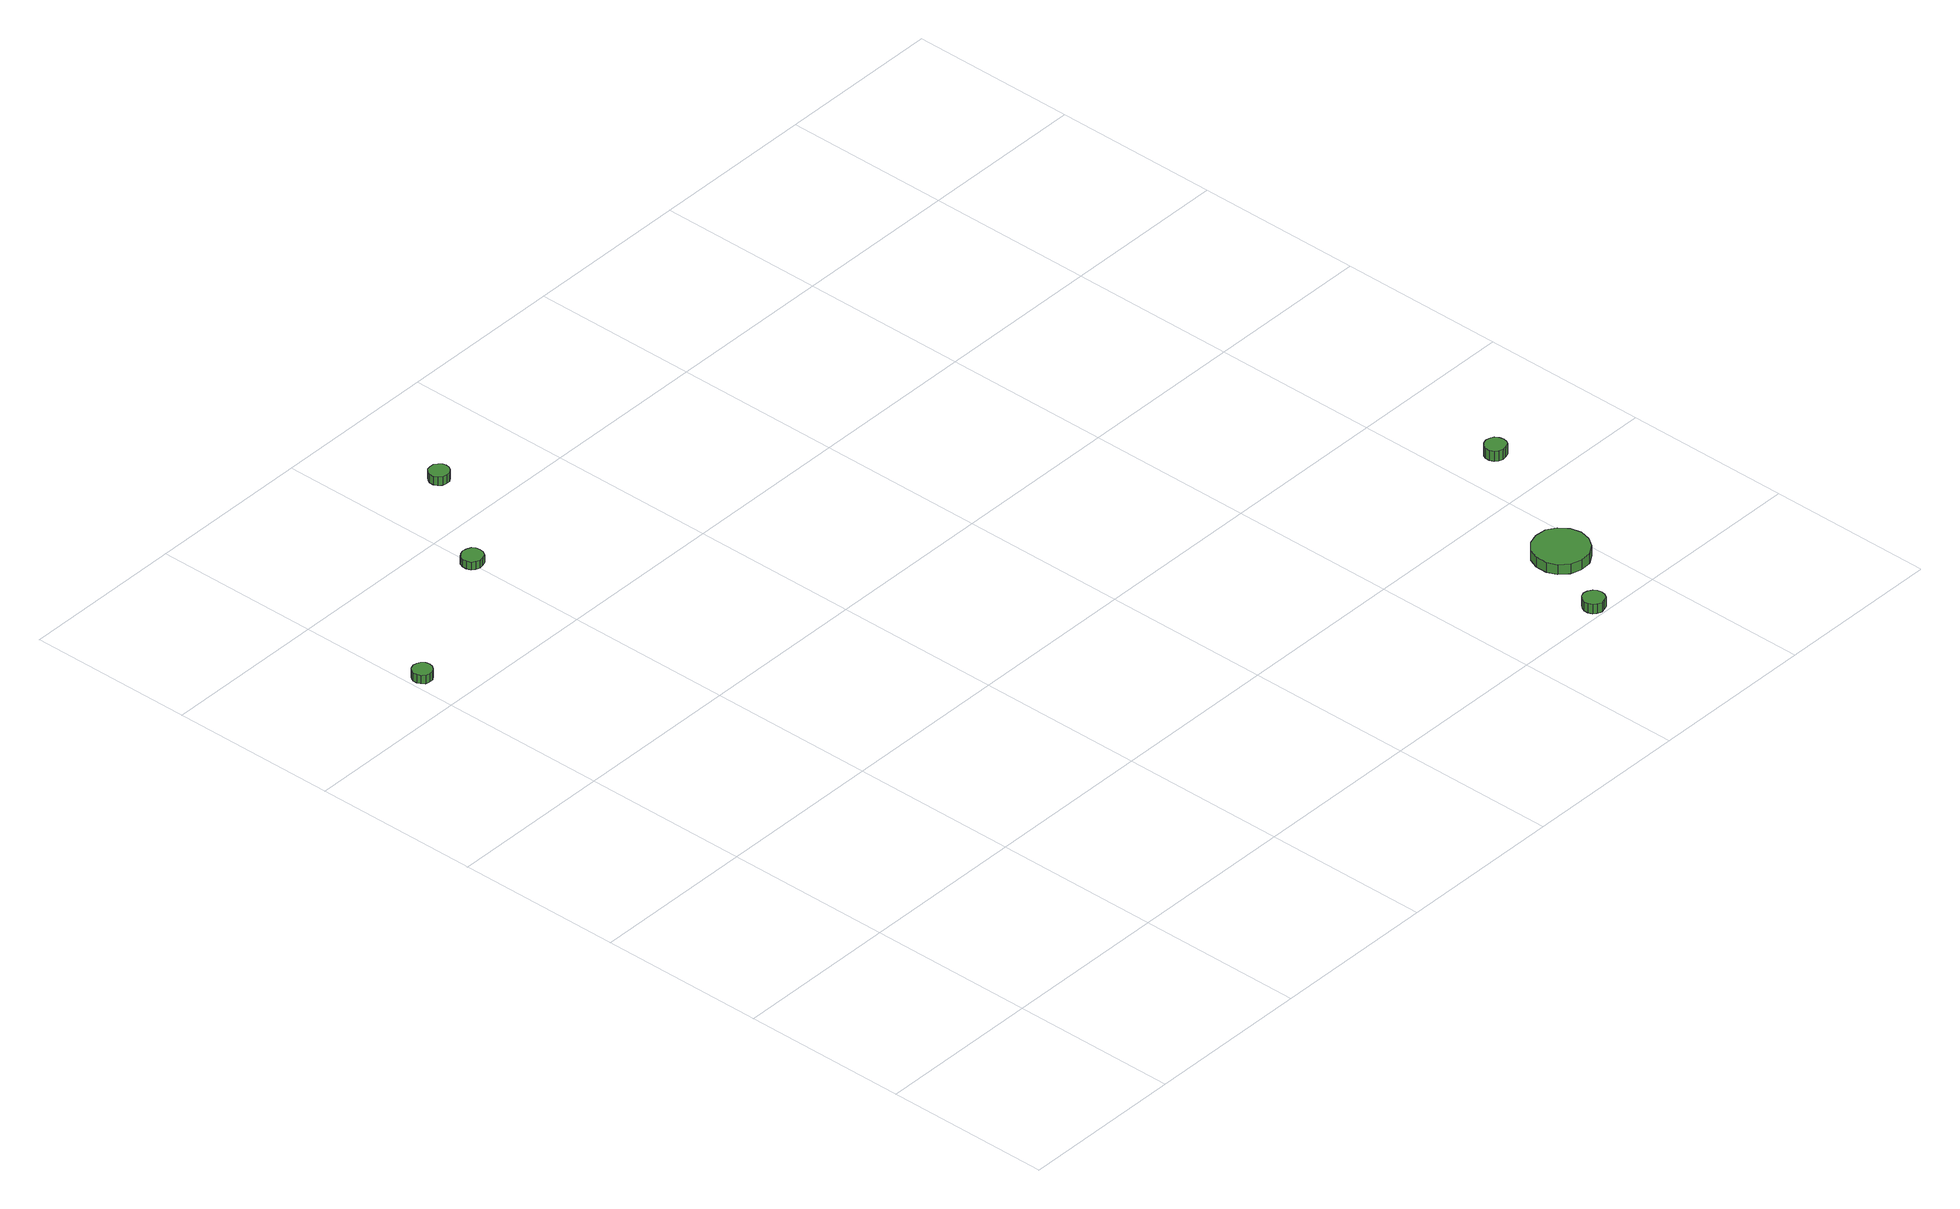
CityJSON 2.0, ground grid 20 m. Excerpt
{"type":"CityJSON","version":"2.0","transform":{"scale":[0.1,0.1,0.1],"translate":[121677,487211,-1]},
"CityObjects":{
"tree1":{"type":"SolitaryVegetationObject","attributes":{"function":"something"},"geometry":[{"type":"MultiSurface","lod":"1","boundaries":[[[0,1,2,3,4,5,6,7,8,9,10,11,12,13,14]],[[15,16,17,18,19,20,21,22,23,24,25,26,27,28,29]],[[0,29,28,1]],[[1,28,27,2]],[[2,27,26,3]],[[3,26,25,4]],[[4,25,24,5]],[[5,24,23,6]],[[6,23,22,7]],[[7,22,21,8]],[[8,21,20,9]],[[9,20,19,10]],[[10,19,18,11]],[[11,18,17,12]],[[12,17,16,13]],[[13,16,15,14]],[[14,15,29,0]]]}]},
"tree2":{"type":"SolitaryVegetationObject","attributes":{"function":"something"},"geometry":[{"type":"MultiSurface","lod":"1","boundaries":[[[30,31,32,33,34,35,36,37,38,39,40,41,42,43,44]],[[45,46,47,48,49,50,51,52,53,54,55,56,57,58,59]],[[30,59,58,31]],[[31,58,57,32]],[[32,57,56,33]],[[33,56,55,34]],[[34,55,54,35]],[[35,54,53,36]],[[36,53,52,37]],[[37,52,51,38]],[[38,51,50,39]],[[39,50,49,40]],[[40,49,48,41]],[[41,48,47,42]],[[42,47,46,43]],[[43,46,45,44]],[[44,45,59,30]]]}]},
"tree3":{"type":"SolitaryVegetationObject","attributes":{"function":"something"},"geometry":[{"type":"MultiSurface","lod":"1","boundaries":[[[60,61,62,63,64,65,66,67,68,69,70,71,72,73,74]],[[75,76,77,78,79,80,81,82,83,84,85,86,87,88,89]],[[60,89,88,61]],[[61,88,87,62]],[[62,87,86,63]],[[63,86,85,64]],[[64,85,84,65]],[[65,84,83,66]],[[66,83,82,67]],[[67,82,81,68]],[[68,81,80,69]],[[69,80,79,70]],[[70,79,78,71]],[[71,78,77,72]],[[72,77,76,73]],[[73,76,75,74]],[[74,75,89,60]]]}]},
"tree4":{"type":"SolitaryVegetationObject","attributes":{"function":"something"},"geometry":[{"type":"MultiSurface","lod":"1","boundaries":[[[90,91,92,93,94,95,96,97,98,99,100,101,102,103,104]],[[105,106,107,108,109,110,111,112,113,114,115,116,117,118,119]],[[90,119,118,91]],[[91,118,117,92]],[[92,117,116,93]],[[93,116,115,94]],[[94,115,114,95]],[[95,114,113,96]],[[96,113,112,97]],[[97,112,111,98]],[[98,111,110,99]],[[99,110,109,100]],[[100,109,108,101]],[[101,108,107,102]],[[102,107,106,103]],[[103,106,105,104]],[[104,105,119,90]]]}]},
"tree5":{"type":"SolitaryVegetationObject","attributes":{"function":"something"},"geometry":[{"type":"MultiSurface","lod":"1","boundaries":[[[120,121,122,123,124,125,126,127,128,129,130,131,132,133,134]],[[135,136,137,138,139,140,141,142,143,144,145,146,147,148,149]],[[120,149,148,121]],[[121,148,147,122]],[[122,147,146,123]],[[123,146,145,124]],[[124,145,144,125]],[[125,144,143,126]],[[126,143,142,127]],[[127,142,141,128]],[[128,141,140,129]],[[129,140,139,130]],[[130,139,138,131]],[[131,138,137,132]],[[132,137,136,133]],[[133,136,135,134]],[[134,135,149,120]]]}]},
"tree6":{"type":"SolitaryVegetationObject","attributes":{"function":"something"},"geometry":[{"type":"MultiSurface","lod":"1","boundaries":[[[150,151,152,153,154,155,156,157,158,159,160,161,162,163,164]],[[165,166,167,168,169,170,171,172,173,174,175,176,177,178,179]],[[150,179,178,151]],[[151,178,177,152]],[[152,177,176,153]],[[153,176,175,154]],[[154,175,174,155]],[[155,174,173,156]],[[156,173,172,157]],[[157,172,171,158]],[[158,171,170,159]],[[159,170,169,160]],[[160,169,168,161]],[[161,168,167,162]],[[162,167,166,163]],[[163,166,165,164]],[[164,165,179,150]]]}]}
},
"vertices":[
[28,854,17],[27,859,17],[24,863,17],[20,865,17],[15,866,17],[10,864,17],[7,861,17],[5,857,17],[5,852,17],[7,848,17],[10,844,17],[15,843,17],[20,843,17],[24,846,17],[27,850,17],[27,850,6],[24,846,6],[20,843,6],[15,843,6],[10,844,6],[7,848,6],[5,852,6],[5,857,6],[7,861,6],[10,864,6],[15,866,6],[20,865,6],[24,863,6],[27,859,6],[28,854,6],
[214,948,16],[213,953,16],[210,957,16],[205,959,16],[200,960,16],[195,958,16],[191,955,16],[189,950,16],[189,945,16],[191,940,16],[195,937,16],[200,935,16],[205,936,16],[210,938,16],[213,943,16],[213,943,6],[210,938,6],[205,936,6],[200,935,6],[195,937,6],[191,940,6],[189,945,6],[189,950,6],[191,955,6],[195,958,6],[200,960,6],[205,959,6],[210,957,6],[213,953,6],[214,948,6],
[300,1071,17],[299,1075,17],[296,1079,17],[292,1082,17],[287,1082,17],[282,1081,17],[278,1077,17],[276,1073,17],[276,1068,17],[278,1064,17],[282,1060,17],[287,1059,17],[292,1059,17],[296,1062,17],[299,1066,17],[299,1066,6],[296,1062,6],[292,1059,6],[287,1059,6],[282,1060,6],[278,1064,6],[276,1068,6],[276,1073,6],[278,1077,6],[282,1081,6],[287,1082,6],[292,1082,6],[296,1079,6],[299,1075,6],[300,1071,6],
[937,15,17],[936,20,17],[933,24,17],[928,27,17],[923,28,17],[918,26,17],[914,22,17],[912,17,17],[912,12,17],[914,7,17],[918,4,17],[923,2,17],[928,3,17],[933,5,17],[936,10,17],[936,10,5],[933,5,5],[928,3,5],[923,2,5],[918,4,5],[914,7,5],[912,12,5],[912,17,5],[914,22,5],[918,26,5],[923,28,5],[928,27,5],[933,24,5],[936,20,5],[937,15,5],
[999,98,19],[996,111,19],[988,122,19],[977,129,19],[963,130,19],[950,126,19],[940,117,19],[935,105,19],[935,91,19],[940,79,19],[950,70,19],[963,66,19],[977,67,19],[988,74,19],[996,85,19],[996,85,6],[988,74,6],[977,67,6],[963,66,6],[950,70,6],[940,79,6],[935,91,6],[935,105,6],[940,117,6],[950,126,6],[963,130,6],[977,129,6],[988,122,6],[996,111,6],[999,98,6],
[1066,266,20],[1065,271,20],[1062,276,20],[1057,278,20],[1052,279,20],[1047,277,20],[1043,274,20],[1041,269,20],[1041,264,20],[1043,259,20],[1047,256,20],[1052,254,20],[1057,255,20],[1062,257,20],[1065,261,20],[1065,261,7],[1062,257,7],[1057,255,7],[1052,254,7],[1047,256,7],[1043,259,7],[1041,264,7],[1041,269,7],[1043,274,7],[1047,277,7],[1052,279,7],[1057,278,7],[1062,276,7],[1065,271,7],[1066,266,7]
]}
